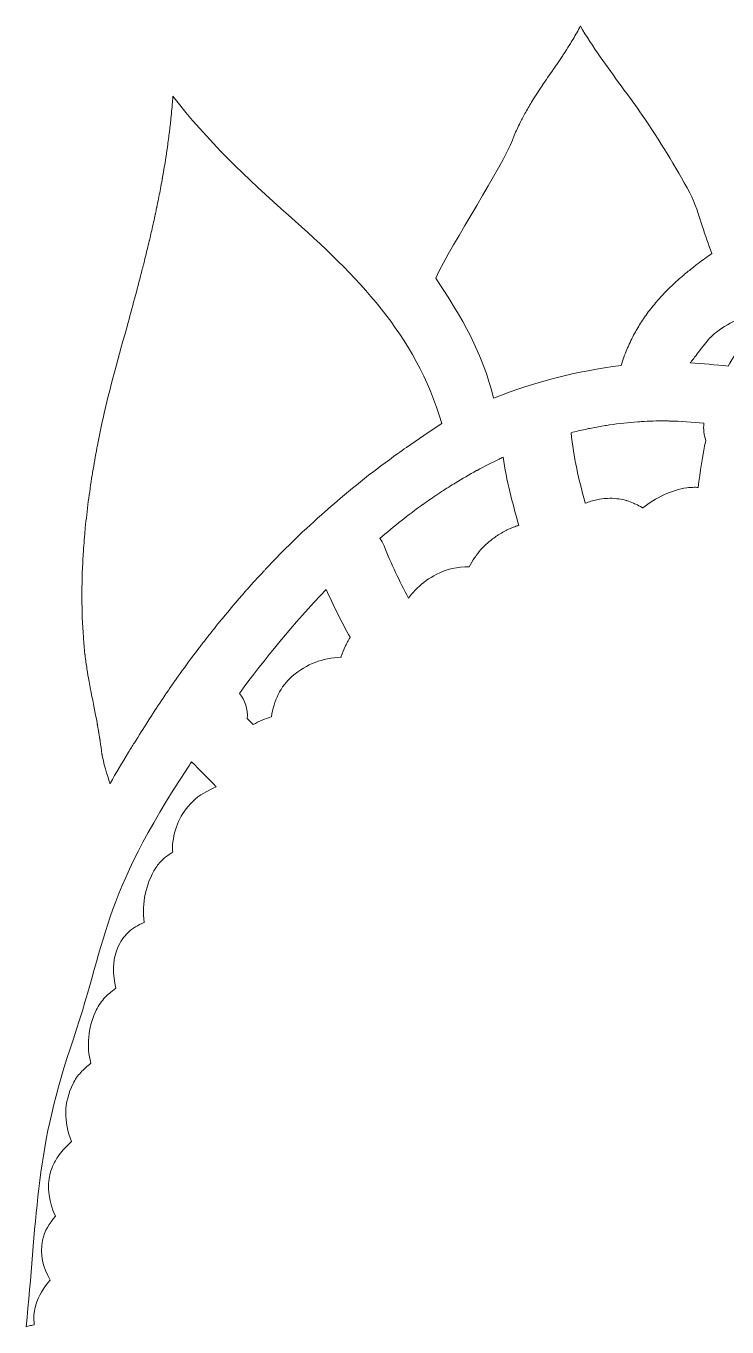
# Model space of a CAD drawing. Header units: millimetres. Extents: x -416 to 1516, y -417 to 43.
# Drawn here: x 659.7 to 683.13, y -122.31 to -78.79 of the extents above; entities that cross this region are included whole.
import ezdxf

# ---------------------------------------------------------------- set-up
doc = ezdxf.new("R2010")
doc.units = ezdxf.units.MM
doc.header["$MEASUREMENT"] = 0
doc.layers.add('Layer 3', color=7, linetype='Continuous')

msp = doc.modelspace()

# ---------------------------------------------------------------- linework, layer by layer
at = {"layer": 'Layer 3', "lineweight": 0}
for points, knots in [([(675.963, -82.605), (675.987, -82.543), (676.006, -82.495), (676.022, -82.452), (676.084, -82.302), (676.152, -82.16), (676.221, -82.02), (676.281, -81.9), (676.343, -81.783), (676.406, -81.669), (676.479, -81.538), (676.554, -81.409), (676.631, -81.284), (676.631, -81.284), (676.631, -81.283), (676.632, -81.283), (676.74, -81.108), (676.851, -80.939), (676.963, -80.772), (676.966, -80.767), (676.969, -80.763), (676.972, -80.759), (677.083, -80.593), (677.196, -80.431), (677.309, -80.268), (677.335, -80.23), (677.362, -80.192), (677.388, -80.154), (677.394, -80.145), (677.399, -80.137), (677.405, -80.128), (677.418, -80.11), (677.431, -80.091), (677.444, -80.072), (677.504, -79.985), (677.563, -79.897), (677.622, -79.809), (677.63, -79.797), (677.638, -79.784), (677.646, -79.772), (677.651, -79.766), (677.655, -79.759), (677.659, -79.753), (677.661, -79.75), (677.663, -79.747), (677.665, -79.744), (677.679, -79.723), (677.693, -79.702), (677.706, -79.681), (677.707, -79.68), (677.708, -79.679), (677.708, -79.678), (677.711, -79.675), (677.713, -79.671), (677.715, -79.668), (677.72, -79.661), (677.724, -79.655), (677.728, -79.648), (677.788, -79.556), (677.846, -79.462), (677.904, -79.368), (677.911, -79.356), (677.919, -79.344), (677.926, -79.332), (677.93, -79.326), (677.933, -79.32), (677.937, -79.314), (677.938, -79.312), (677.939, -79.311), (677.94, -79.309), (677.953, -79.287), (677.967, -79.265), (677.98, -79.243), (677.981, -79.243), (677.981, -79.242), (677.981, -79.242), (677.982, -79.24), (677.984, -79.238), (677.985, -79.236), (677.987, -79.232), (677.989, -79.229), (677.991, -79.225), (678.075, -79.084), (678.156, -78.939), (678.232, -78.789), (678.232, -78.788), (678.233, -78.788), (678.233, -78.787), (678.636, -79.473), (679.139, -80.169), (679.598, -80.793), (679.844, -81.128), (680.098, -81.467), (680.3, -81.766), (680.888, -82.635), (681.408, -83.47), (681.889, -84.366), (682.081, -84.723), (682.192, -85.116), (682.307, -85.467), (682.423, -85.818), (682.498, -86.07), (682.632, -86.395), (682.474, -86.505), (682.322, -86.617), (682.172, -86.73), (682.128, -86.763), (682.085, -86.797), (682.042, -86.831), (681.932, -86.917), (681.824, -87.004), (681.719, -87.092), (681.677, -87.128), (681.634, -87.163), (681.593, -87.199), (681.453, -87.321), (681.317, -87.444), (681.188, -87.572), (681.061, -87.698), (680.941, -87.828), (680.824, -87.962), (680.799, -87.99), (680.774, -88.019), (680.749, -88.048), (680.637, -88.181), (680.53, -88.317), (680.428, -88.459), (680.412, -88.482), (680.397, -88.506), (680.381, -88.529), (680.289, -88.661), (680.203, -88.797), (680.122, -88.938), (680.107, -88.963), (680.091, -88.988), (680.077, -89.013), (679.991, -89.168), (679.912, -89.329), (679.838, -89.495), (679.822, -89.531), (679.807, -89.568), (679.792, -89.604), (679.719, -89.778), (679.651, -89.955), (679.593, -90.143), (678.113, -90.334), (676.721, -90.687), (675.332, -91.237), (674.959, -89.724), (674.281, -88.53), (673.398, -87.22), (673.972, -86.005), (675.621, -83.49), (675.963, -82.605)], [0, 0, 0, 0, 1, 1, 1, 2, 2, 2, 3, 3, 3, 4, 4, 4, 5, 5, 5, 6, 6, 6, 7, 7, 7, 8, 8, 8, 9, 9, 9, 10, 10, 10, 11, 11, 11, 12, 12, 12, 13, 13, 13, 14, 14, 14, 15, 15, 15, 16, 16, 16, 17, 17, 17, 18, 18, 18, 19, 19, 19, 20, 20, 20, 21, 21, 21, 22, 22, 22, 23, 23, 23, 24, 24, 24, 25, 25, 25, 26, 26, 26, 27, 27, 27, 28, 28, 28, 29, 29, 29, 30, 30, 30, 31, 31, 31, 32, 32, 32, 33, 33, 33, 34, 34, 34, 35, 35, 35, 36, 36, 36, 37, 37, 37, 38, 38, 38, 39, 39, 39, 40, 40, 40, 41, 41, 41, 42, 42, 42, 43, 43, 43, 44, 44, 44, 45, 45, 45, 46, 46, 46, 47, 47, 47, 48, 48, 48, 49, 49, 49, 50, 50, 50, 51, 51, 51, 51]), ([(661.608, -96.576), (661.61, -96.535), (661.613, -96.494), (661.616, -96.453), (661.631, -96.199), (661.651, -95.945), (661.675, -95.689), (661.679, -95.651), (661.682, -95.613), (661.685, -95.575), (661.743, -94.991), (661.82, -94.403), (661.915, -93.812), (661.921, -93.78), (661.926, -93.749), (661.931, -93.718), (661.976, -93.446), (662.024, -93.173), (662.076, -92.899), (662.082, -92.871), (662.087, -92.843), (662.092, -92.815), (662.15, -92.515), (662.212, -92.213), (662.278, -91.911), (662.48, -90.985), (662.815, -89.79), (663.115, -88.708), (663.198, -88.406), (663.281, -88.101), (663.364, -87.794), (663.441, -87.506), (663.516, -87.216), (663.591, -86.925), (663.595, -86.908), (663.599, -86.891), (663.603, -86.874), (663.607, -86.86), (663.61, -86.846), (663.613, -86.833), (663.629, -86.77), (663.645, -86.707), (663.661, -86.644), (663.711, -86.442), (663.761, -86.241), (663.809, -86.038), (663.812, -86.023), (663.816, -86.008), (663.819, -85.992), (663.821, -85.985), (663.823, -85.977), (663.825, -85.97), (663.826, -85.966), (663.827, -85.961), (663.828, -85.957), (663.835, -85.925), (663.842, -85.893), (663.85, -85.861), (663.852, -85.853), (663.854, -85.844), (663.856, -85.835), (663.859, -85.82), (663.863, -85.805), (663.866, -85.79), (663.873, -85.759), (663.88, -85.728), (663.888, -85.697), (663.93, -85.512), (663.972, -85.327), (664.012, -85.141), (664.016, -85.125), (664.019, -85.11), (664.022, -85.095), (664.024, -85.087), (664.025, -85.079), (664.027, -85.071), (664.028, -85.067), (664.028, -85.064), (664.029, -85.061), (664.036, -85.031), (664.043, -85.001), (664.049, -84.972), (664.056, -84.938), (664.062, -84.905), (664.069, -84.871), (664.07, -84.867), (664.071, -84.863), (664.072, -84.858), (664.074, -84.849), (664.076, -84.84), (664.078, -84.831), (664.081, -84.812), (664.085, -84.794), (664.089, -84.776), (664.127, -84.594), (664.163, -84.412), (664.198, -84.229), (664.201, -84.212), (664.204, -84.196), (664.207, -84.179), (664.208, -84.171), (664.21, -84.163), (664.211, -84.156), (664.212, -84.151), (664.213, -84.146), (664.214, -84.142), (664.222, -84.099), (664.231, -84.057), (664.239, -84.014), (664.247, -83.973), (664.253, -83.932), (664.26, -83.892), (664.262, -83.881), (664.264, -83.871), (664.266, -83.861), (664.273, -83.823), (664.279, -83.784), (664.285, -83.745), (664.322, -83.535), (664.357, -83.325), (664.389, -83.115), (664.396, -83.072), (664.403, -83.029), (664.409, -82.986), (664.41, -82.982), (664.41, -82.978), (664.411, -82.975), (664.412, -82.966), (664.414, -82.957), (664.415, -82.948), (664.422, -82.905), (664.426, -82.861), (664.432, -82.818), (664.456, -82.654), (664.477, -82.49), (664.497, -82.326), (664.5, -82.301), (664.503, -82.276), (664.506, -82.25), (664.508, -82.237), (664.51, -82.223), (664.512, -82.21), (664.517, -82.162), (664.524, -82.113), (664.53, -82.065), (664.53, -82.062), (664.53, -82.06), (664.531, -82.057), (664.531, -82.05), (664.532, -82.044), (664.533, -82.037), (664.536, -82.01), (664.538, -81.983), (664.541, -81.955), (664.563, -81.748), (664.581, -81.541), (664.597, -81.335), (664.602, -81.267), (664.611, -81.199), (664.615, -81.132), (665.741, -82.613), (667.102, -83.888), (668.482, -85.119), (670.789, -87.177), (672.708, -89.068), (673.603, -92.087), (673.602, -92.088), (673.602, -92.088), (673.601, -92.088), (673.197, -92.347), (672.806, -92.614), (672.421, -92.884), (672.324, -92.952), (672.228, -93.021), (672.132, -93.089), (671.753, -93.362), (671.379, -93.639), (671.018, -93.924), (671.017, -93.925), (671.016, -93.926), (671.016, -93.926), (670.654, -94.212), (670.304, -94.506), (669.96, -94.804), (669.874, -94.879), (669.788, -94.954), (669.702, -95.03), (669.363, -95.33), (669.029, -95.634), (668.706, -95.947), (668.705, -95.948), (668.705, -95.948), (668.704, -95.949), (668.704, -95.95), (668.703, -95.95), (668.702, -95.951), (668.425, -96.22), (668.155, -96.494), (667.889, -96.772), (667.844, -96.819), (667.799, -96.867), (667.755, -96.915), (667.741, -96.93), (667.726, -96.945), (667.712, -96.96), (667.69, -96.983), (667.669, -97.007), (667.647, -97.03), (667.645, -97.032), (667.643, -97.035), (667.641, -97.037), (667.457, -97.233), (667.275, -97.432), (667.096, -97.633), (667.095, -97.635), (667.094, -97.636), (667.093, -97.638), (667.076, -97.656), (667.058, -97.674), (667.042, -97.693), (667.011, -97.729), (666.98, -97.765), (666.949, -97.801), (666.909, -97.847), (666.868, -97.893), (666.828, -97.939), (666.652, -98.143), (666.478, -98.35), (666.306, -98.559), (666.229, -98.652), (666.152, -98.744), (666.076, -98.838), (666.041, -98.881), (666.008, -98.927), (665.973, -98.971), (665.971, -98.973), (665.969, -98.975), (665.967, -98.977), (665.832, -99.147), (665.699, -99.318), (665.567, -99.491), (665.541, -99.524), (665.516, -99.558), (665.49, -99.592), (665.431, -99.669), (665.371, -99.746), (665.313, -99.824), (665.301, -99.84), (665.288, -99.856), (665.276, -99.872), (665.089, -100.124), (664.904, -100.38), (664.722, -100.638), (664.706, -100.661), (664.689, -100.683), (664.672, -100.706), (664.671, -100.708), (664.67, -100.709), (664.67, -100.711), (664.661, -100.723), (664.651, -100.735), (664.642, -100.748), (664.591, -100.822), (664.54, -100.898), (664.489, -100.973), (664.48, -100.986), (664.472, -100.998), (664.463, -101.011), (664.307, -101.238), (664.152, -101.468), (663.999, -101.7), (663.998, -101.702), (663.997, -101.704), (663.995, -101.706), (663.992, -101.712), (663.988, -101.718), (663.984, -101.724), (663.962, -101.757), (663.94, -101.791), (663.919, -101.825), (663.87, -101.899), (663.821, -101.974), (663.772, -102.05), (663.622, -102.285), (663.473, -102.523), (663.325, -102.763), (663.26, -102.869), (663.193, -102.975), (663.128, -103.083), (662.921, -103.427), (662.715, -103.775), (662.514, -104.13), (662.514, -104.131), (662.513, -104.131), (662.513, -104.132), (662.512, -104.129), (662.508, -104.115), (662.507, -104.11), (662.424, -103.877), (662.276, -103.373), (662.251, -103.202), (662.247, -103.18), (662.245, -103.167), (662.244, -103.157), (662.244, -103.157), (662.244, -103.157), (662.244, -103.157), (662.242, -103.145), (662.241, -103.14), (662.24, -103.14), (662.24, -103.14), (662.241, -103.143), (662.241, -103.145), (662.241, -103.145), (662.241, -103.145), (662.241, -103.145), (662.24, -103.14), (662.24, -103.14), (662.24, -103.142), (662.24, -103.142), (662.24, -103.142), (662.24, -103.142), (662.223, -102.995), (662.203, -102.853), (662.183, -102.715), (662.182, -102.707), (662.18, -102.699), (662.179, -102.69), (662.178, -102.684), (662.177, -102.678), (662.176, -102.672), (662.173, -102.652), (662.17, -102.633), (662.167, -102.613), (662.165, -102.603), (662.164, -102.592), (662.162, -102.582), (662.159, -102.562), (662.156, -102.542), (662.152, -102.522), (662.146, -102.483), (662.14, -102.446), (662.133, -102.408), (662.132, -102.401), (662.131, -102.394), (662.13, -102.386), (662.123, -102.344), (662.116, -102.302), (662.109, -102.261), (662.105, -102.241), (662.101, -102.222), (662.098, -102.202), (662.096, -102.19), (662.094, -102.178), (662.091, -102.166), (662.091, -102.165), (662.091, -102.164), (662.091, -102.163), (662.09, -102.156), (662.088, -102.148), (662.087, -102.14), (662.084, -102.124), (662.081, -102.108), (662.078, -102.092), (662.016, -101.753), (661.948, -101.428), (661.884, -101.098), (661.876, -101.062), (661.87, -101.026), (661.863, -100.99), (661.845, -100.898), (661.827, -100.805), (661.81, -100.71), (661.786, -100.575), (661.762, -100.439), (661.74, -100.297), (661.717, -100.148), (661.696, -99.993), (661.677, -99.833), (661.676, -99.825), (661.675, -99.818), (661.674, -99.81), (661.673, -99.802), (661.672, -99.796), (661.671, -99.788), (661.651, -99.612), (661.633, -99.429), (661.62, -99.236), (661.558, -98.357), (661.557, -97.47), (661.608, -96.576)], [0, 0, 0, 0, 1, 1, 1, 2, 2, 2, 3, 3, 3, 4, 4, 4, 5, 5, 5, 6, 6, 6, 7, 7, 7, 8, 8, 8, 9, 9, 9, 10, 10, 10, 11, 11, 11, 12, 12, 12, 13, 13, 13, 14, 14, 14, 15, 15, 15, 16, 16, 16, 17, 17, 17, 18, 18, 18, 19, 19, 19, 20, 20, 20, 21, 21, 21, 22, 22, 22, 23, 23, 23, 24, 24, 24, 25, 25, 25, 26, 26, 26, 27, 27, 27, 28, 28, 28, 29, 29, 29, 30, 30, 30, 31, 31, 31, 32, 32, 32, 33, 33, 33, 34, 34, 34, 35, 35, 35, 36, 36, 36, 37, 37, 37, 38, 38, 38, 39, 39, 39, 40, 40, 40, 41, 41, 41, 42, 42, 42, 43, 43, 43, 44, 44, 44, 45, 45, 45, 46, 46, 46, 47, 47, 47, 48, 48, 48, 49, 49, 49, 50, 50, 50, 51, 51, 51, 52, 52, 52, 53, 53, 53, 54, 54, 54, 55, 55, 55, 56, 56, 56, 57, 57, 57, 58, 58, 58, 59, 59, 59, 60, 60, 60, 61, 61, 61, 62, 62, 62, 63, 63, 63, 64, 64, 64, 65, 65, 65, 66, 66, 66, 67, 67, 67, 68, 68, 68, 69, 69, 69, 70, 70, 70, 71, 71, 71, 72, 72, 72, 73, 73, 73, 74, 74, 74, 75, 75, 75, 76, 76, 76, 77, 77, 77, 78, 78, 78, 79, 79, 79, 80, 80, 80, 81, 81, 81, 82, 82, 82, 83, 83, 83, 84, 84, 84, 85, 85, 85, 86, 86, 86, 87, 87, 87, 88, 88, 88, 89, 89, 89, 90, 90, 90, 91, 91, 91, 92, 92, 92, 93, 93, 93, 94, 94, 94, 95, 95, 95, 96, 96, 96, 97, 97, 97, 98, 98, 98, 99, 99, 99, 100, 100, 100, 101, 101, 101, 102, 102, 102, 103, 103, 103, 104, 104, 104, 105, 105, 105, 106, 106, 106, 107, 107, 107, 108, 108, 108, 109, 109, 109, 110, 110, 110, 111, 111, 111, 112, 112, 112, 113, 113, 113, 114, 114, 114, 115, 115, 115, 116, 116, 116, 117, 117, 117, 118, 118, 118, 119, 119, 119, 120, 120, 120, 121, 121, 121, 122, 122, 122, 123, 123, 123, 124, 124, 124, 125, 125, 125, 126, 126, 126, 127, 127, 127, 128, 128, 128, 129, 129, 129, 130, 130, 130, 130]), ([(684.315, -88.287), (684.442, -88.246), (684.569, -88.219), (684.697, -88.196), (684.733, -88.189), (684.769, -88.185), (684.806, -88.179), (684.901, -88.165), (684.997, -88.154), (685.093, -88.147), (685.129, -88.145), (685.165, -88.141), (685.201, -88.139), (685.466, -88.125), (685.734, -88.129), (686.004, -88.133), (686, -88.134), (685.996, -88.136), (685.992, -88.137), (685.864, -88.178), (685.739, -88.221), (685.614, -88.266), (685.614, -88.266), (685.613, -88.266), (685.612, -88.267), (685.574, -88.28), (685.537, -88.294), (685.5, -88.308), (685.499, -88.309), (685.498, -88.309), (685.497, -88.31), (685.403, -88.345), (685.311, -88.381), (685.22, -88.419), (685.219, -88.42), (685.218, -88.42), (685.217, -88.421), (685.18, -88.436), (685.143, -88.452), (685.106, -88.468), (685.105, -88.468), (685.105, -88.468), (685.105, -88.468), (684.859, -88.576), (684.626, -88.698), (684.407, -88.838), (684.407, -88.838), (684.406, -88.838), (684.406, -88.839), (684.373, -88.859), (684.342, -88.881), (684.311, -88.902), (684.31, -88.903), (684.31, -88.903), (684.309, -88.904), (684.231, -88.957), (684.155, -89.013), (684.081, -89.072), (684.08, -89.073), (684.079, -89.073), (684.078, -89.074), (684.048, -89.098), (684.018, -89.122), (683.988, -89.147), (683.988, -89.147), (683.987, -89.147), (683.987, -89.148), (683.89, -89.231), (683.795, -89.318), (683.707, -89.412), (683.705, -89.414), (683.704, -89.415), (683.702, -89.417), (683.502, -89.632), (683.326, -89.879), (683.177, -90.167), (682.753, -90.115), (682.331, -90.086), (681.903, -90.057), (681.925, -90.032), (681.946, -90.003), (681.967, -89.977), (682.005, -89.929), (682.044, -89.881), (682.083, -89.83), (682.089, -89.822), (682.095, -89.815), (682.101, -89.806), (682.101, -89.806), (682.101, -89.806), (682.101, -89.806), (682.151, -89.74), (682.202, -89.672), (682.253, -89.604), (682.266, -89.587), (682.28, -89.569), (682.293, -89.552), (682.307, -89.533), (682.322, -89.514), (682.336, -89.495), (682.395, -89.419), (682.455, -89.346), (682.517, -89.276), (682.526, -89.266), (682.535, -89.254), (682.544, -89.244), (682.62, -89.161), (682.699, -89.086), (682.782, -89.024), (683.263, -88.666), (683.761, -88.462), (684.315, -88.287)], [0, 0, 0, 0, 1, 1, 1, 2, 2, 2, 3, 3, 3, 4, 4, 4, 5, 5, 5, 6, 6, 6, 7, 7, 7, 8, 8, 8, 9, 9, 9, 10, 10, 10, 11, 11, 11, 12, 12, 12, 13, 13, 13, 14, 14, 14, 15, 15, 15, 16, 16, 16, 17, 17, 17, 18, 18, 18, 19, 19, 19, 20, 20, 20, 21, 21, 21, 22, 22, 22, 23, 23, 23, 24, 24, 24, 25, 25, 25, 26, 26, 26, 27, 27, 27, 28, 28, 28, 29, 29, 29, 30, 30, 30, 31, 31, 31, 32, 32, 32, 33, 33, 33, 34, 34, 34, 35, 35, 35, 36, 36, 36, 37, 37, 37, 37]), ([(682.425, -92.649), (682.321, -93.172), (682.238, -93.696), (682.169, -94.223), (682.169, -94.223), (682.169, -94.223), (682.169, -94.223), (682.169, -94.223), (682.168, -94.223), (682.168, -94.223), (682.168, -94.223), (682.168, -94.223), (682.168, -94.223), (682.113, -94.219), (682.057, -94.218), (681.997, -94.22), (681.994, -94.22), (681.991, -94.22), (681.988, -94.22), (681.926, -94.222), (681.861, -94.227), (681.792, -94.237), (681.29, -94.304), (680.738, -94.574), (680.324, -94.908), (680.316, -94.904), (680.309, -94.901), (680.301, -94.897), (680.3, -94.896), (680.299, -94.896), (680.298, -94.895), (680.227, -94.854), (680.156, -94.817), (680.085, -94.784), (680.085, -94.784), (680.085, -94.784), (680.084, -94.784), (680.06, -94.772), (680.036, -94.761), (680.012, -94.751), (680.011, -94.751), (680.011, -94.751), (680.011, -94.751), (679.935, -94.718), (679.86, -94.689), (679.784, -94.666), (679.783, -94.665), (679.782, -94.665), (679.782, -94.665), (679.781, -94.665), (679.781, -94.665), (679.78, -94.664), (679.775, -94.663), (679.769, -94.661), (679.763, -94.659), (679.763, -94.659), (679.763, -94.659), (679.763, -94.659), (679.762, -94.659), (679.762, -94.659), (679.761, -94.659), (679.683, -94.636), (679.604, -94.62), (679.524, -94.608), (679.524, -94.608), (679.523, -94.607), (679.523, -94.607), (679.502, -94.604), (679.479, -94.601), (679.457, -94.599), (679.457, -94.599), (679.457, -94.599), (679.457, -94.599), (679.355, -94.586), (679.251, -94.583), (679.143, -94.588), (679.133, -94.588), (679.123, -94.589), (679.114, -94.59), (679.008, -94.597), (678.899, -94.609), (678.786, -94.633), (678.785, -94.633), (678.785, -94.633), (678.785, -94.633), (678.649, -94.662), (678.522, -94.704), (678.399, -94.754), (678.399, -94.754), (678.399, -94.754), (678.398, -94.754), (678.189, -93.98), (677.998, -93.202), (677.923, -92.392), (678.079, -92.351), (678.237, -92.316), (678.395, -92.281), (678.447, -92.27), (678.498, -92.258), (678.55, -92.247), (678.703, -92.216), (678.858, -92.187), (679.013, -92.162), (679.079, -92.151), (679.146, -92.141), (679.213, -92.132), (679.523, -92.086), (679.838, -92.051), (680.157, -92.029), (680.228, -92.024), (680.298, -92.017), (680.37, -92.014), (680.629, -92.001), (680.891, -91.995), (681.156, -92), (681.158, -92), (681.161, -92), (681.164, -91.999), (681.164, -91.999), (681.165, -91.999), (681.166, -91.999), (681.176, -92), (681.187, -92), (681.197, -92.001), (681.2, -92.001), (681.203, -92.001), (681.206, -92.001), (681.588, -92.009), (681.973, -92.035), (682.362, -92.077), (682.342, -92.272), (682.366, -92.467), (682.425, -92.649)], [0, 0, 0, 0, 1, 1, 1, 2, 2, 2, 3, 3, 3, 4, 4, 4, 5, 5, 5, 6, 6, 6, 7, 7, 7, 8, 8, 8, 9, 9, 9, 10, 10, 10, 11, 11, 11, 12, 12, 12, 13, 13, 13, 14, 14, 14, 15, 15, 15, 16, 16, 16, 17, 17, 17, 18, 18, 18, 19, 19, 19, 20, 20, 20, 21, 21, 21, 22, 22, 22, 23, 23, 23, 24, 24, 24, 25, 25, 25, 26, 26, 26, 27, 27, 27, 28, 28, 28, 29, 29, 29, 30, 30, 30, 31, 31, 31, 32, 32, 32, 33, 33, 33, 34, 34, 34, 35, 35, 35, 36, 36, 36, 37, 37, 37, 38, 38, 38, 39, 39, 39, 40, 40, 40, 41, 41, 41, 42, 42, 42, 43, 43, 43, 44, 44, 44, 44]), ([(676.173, -95.492), (676.129, -95.506), (676.085, -95.519), (676.038, -95.536), (676.038, -95.537), (676.037, -95.537), (676.037, -95.537), (675.945, -95.571), (675.856, -95.611), (675.769, -95.654), (675.741, -95.668), (675.715, -95.683), (675.687, -95.698), (675.627, -95.73), (675.568, -95.764), (675.51, -95.8), (675.481, -95.818), (675.452, -95.837), (675.424, -95.857), (675.367, -95.895), (675.312, -95.936), (675.259, -95.979), (675.234, -95.998), (675.21, -96.016), (675.186, -96.036), (675.111, -96.1), (675.039, -96.166), (674.971, -96.237), (674.971, -96.237), (674.971, -96.237), (674.97, -96.238), (674.97, -96.238), (674.97, -96.238), (674.97, -96.238), (674.891, -96.321), (674.818, -96.411), (674.75, -96.504), (674.732, -96.528), (674.715, -96.551), (674.699, -96.576), (674.632, -96.672), (674.57, -96.771), (674.515, -96.876), (674.515, -96.876), (674.515, -96.876), (674.515, -96.876), (674.116, -96.886), (673.78, -96.943), (673.419, -97.132), (673.179, -97.257), (672.967, -97.412), (672.78, -97.593), (672.675, -97.694), (672.579, -97.806), (672.489, -97.924), (672.185, -97.361), (671.913, -96.781), (671.671, -96.182), (671.632, -96.085), (671.584, -96.001), (671.531, -95.926), (671.996, -95.526), (672.48, -95.143), (672.981, -94.784), (672.982, -94.783), (672.983, -94.782), (672.984, -94.782), (672.986, -94.78), (672.988, -94.779), (672.99, -94.778), (673.147, -94.665), (673.305, -94.556), (673.466, -94.449), (673.49, -94.433), (673.514, -94.417), (673.538, -94.401), (673.694, -94.298), (673.851, -94.196), (674.01, -94.098), (674.021, -94.091), (674.033, -94.084), (674.045, -94.077), (674.282, -93.931), (674.523, -93.792), (674.767, -93.659), (674.772, -93.656), (674.778, -93.653), (674.783, -93.651), (675.027, -93.518), (675.274, -93.392), (675.525, -93.272), (675.532, -93.269), (675.539, -93.266), (675.546, -93.262), (675.581, -93.246), (675.616, -93.229), (675.652, -93.212), (675.763, -93.988), (675.967, -94.74), (676.173, -95.492)], [0, 0, 0, 0, 1, 1, 1, 2, 2, 2, 3, 3, 3, 4, 4, 4, 5, 5, 5, 6, 6, 6, 7, 7, 7, 8, 8, 8, 9, 9, 9, 10, 10, 10, 11, 11, 11, 12, 12, 12, 13, 13, 13, 14, 14, 14, 15, 15, 15, 16, 16, 16, 17, 17, 17, 18, 18, 18, 19, 19, 19, 20, 20, 20, 21, 21, 21, 22, 22, 22, 23, 23, 23, 24, 24, 24, 25, 25, 25, 26, 26, 26, 27, 27, 27, 28, 28, 28, 29, 29, 29, 30, 30, 30, 31, 31, 31, 32, 32, 32, 33, 33, 33, 33]), ([(670.536, -99.237), (670.517, -99.268), (670.503, -99.302), (670.485, -99.334), (670.465, -99.368), (670.444, -99.401), (670.426, -99.436), (670.409, -99.47), (670.391, -99.503), (670.375, -99.538), (670.374, -99.539), (670.374, -99.541), (670.373, -99.542), (670.323, -99.649), (670.28, -99.761), (670.241, -99.876), (670.238, -99.886), (670.233, -99.894), (670.23, -99.904), (669.597, -99.943), (669.102, -100.11), (668.604, -100.538), (668.604, -100.538), (668.604, -100.538), (668.604, -100.538), (668.205, -100.881), (667.99, -101.37), (667.906, -101.895), (667.706, -101.964), (667.489, -102.049), (667.301, -102.159), (667.233, -102.09), (667.165, -102.021), (667.097, -101.953), (667.125, -101.643), (667.023, -101.344), (666.836, -101.112), (667.675, -99.978), (668.641, -98.779), (669.739, -97.633), (669.98, -98.181), (670.244, -98.716), (670.536, -99.237)], [0, 0, 0, 0, 1, 1, 1, 2, 2, 2, 3, 3, 3, 4, 4, 4, 5, 5, 5, 6, 6, 6, 7, 7, 7, 8, 8, 8, 9, 9, 9, 10, 10, 10, 11, 11, 11, 12, 12, 12, 13, 13, 13, 14, 14, 14, 14]), ([(661.178, -113.008), (662.43, -109.335), (662.184, -108.034), (665.141, -103.547), (665.172, -103.5), (665.207, -103.449), (665.238, -103.401), (665.514, -103.68), (665.79, -103.958), (666.065, -104.237), (665.77, -104.37), (665.509, -104.501), (665.265, -104.739), (665.265, -104.739), (665.265, -104.739), (665.265, -104.739), (664.858, -105.136), (664.658, -105.614), (664.601, -106.184), (664.593, -106.262), (664.604, -106.347), (664.609, -106.423), (664.609, -106.423), (664.609, -106.423), (664.609, -106.423), (664.495, -106.498), (664.392, -106.568), (664.299, -106.65), (664.298, -106.65), (664.298, -106.65), (664.298, -106.65), (664.205, -106.732), (664.12, -106.826), (664.044, -106.948), (663.695, -107.511), (663.581, -108.115), (663.649, -108.777), (663.44, -108.868), (663.264, -108.974), (663.117, -109.112), (662.971, -109.25), (662.854, -109.419), (662.763, -109.635), (662.583, -110.068), (662.606, -110.523), (662.704, -110.974), (662.548, -111.095), (662.419, -111.201), (662.308, -111.325), (662.196, -111.45), (662.101, -111.592), (662.014, -111.786), (661.779, -112.305), (661.723, -112.912), (661.868, -113.485), (661.868, -113.485), (661.868, -113.485), (661.868, -113.485), (661.748, -113.588), (661.636, -113.686), (661.536, -113.794), (661.536, -113.794), (661.535, -113.794), (661.535, -113.794), (661.435, -113.903), (661.347, -114.022), (661.275, -114.169), (660.959, -114.816), (660.958, -115.442), (661.228, -116.107), (661.143, -116.184), (661.063, -116.26), (660.991, -116.337), (660.926, -116.405), (660.868, -116.476), (660.813, -116.549), (660.797, -116.571), (660.782, -116.594), (660.767, -116.616), (660.728, -116.673), (660.692, -116.734), (660.66, -116.796), (660.646, -116.822), (660.633, -116.847), (660.62, -116.873), (660.579, -116.962), (660.542, -117.057), (660.512, -117.163), (660.379, -117.634), (660.485, -118.152), (660.684, -118.604), (660.481, -118.854), (660.324, -119.08), (660.258, -119.407), (660.162, -119.889), (660.271, -120.318), (660.514, -120.747), (660.297, -120.967), (660.108, -121.299), (660.03, -121.571), (659.952, -121.843), (659.965, -121.988), (659.974, -122.241), (659.97, -122.242), (659.968, -122.242), (659.964, -122.243), (659.934, -122.25), (659.908, -122.254), (659.882, -122.257), (659.834, -122.263), (659.785, -122.27), (659.704, -122.309), (660.07, -118.866), (659.987, -116.504), (661.178, -113.008)], [0, 0, 0, 0, 1, 1, 1, 2, 2, 2, 3, 3, 3, 4, 4, 4, 5, 5, 5, 6, 6, 6, 7, 7, 7, 8, 8, 8, 9, 9, 9, 10, 10, 10, 11, 11, 11, 12, 12, 12, 13, 13, 13, 14, 14, 14, 15, 15, 15, 16, 16, 16, 17, 17, 17, 18, 18, 18, 19, 19, 19, 20, 20, 20, 21, 21, 21, 22, 22, 22, 23, 23, 23, 24, 24, 24, 25, 25, 25, 26, 26, 26, 27, 27, 27, 28, 28, 28, 29, 29, 29, 30, 30, 30, 31, 31, 31, 32, 32, 32, 33, 33, 33, 34, 34, 34, 35, 35, 35, 36, 36, 36, 37, 37, 37, 38, 38, 38, 38])]:
    msp.add_open_spline(points, degree=3, knots=knots, dxfattribs=at)

doc.saveas('drawing.dxf')
